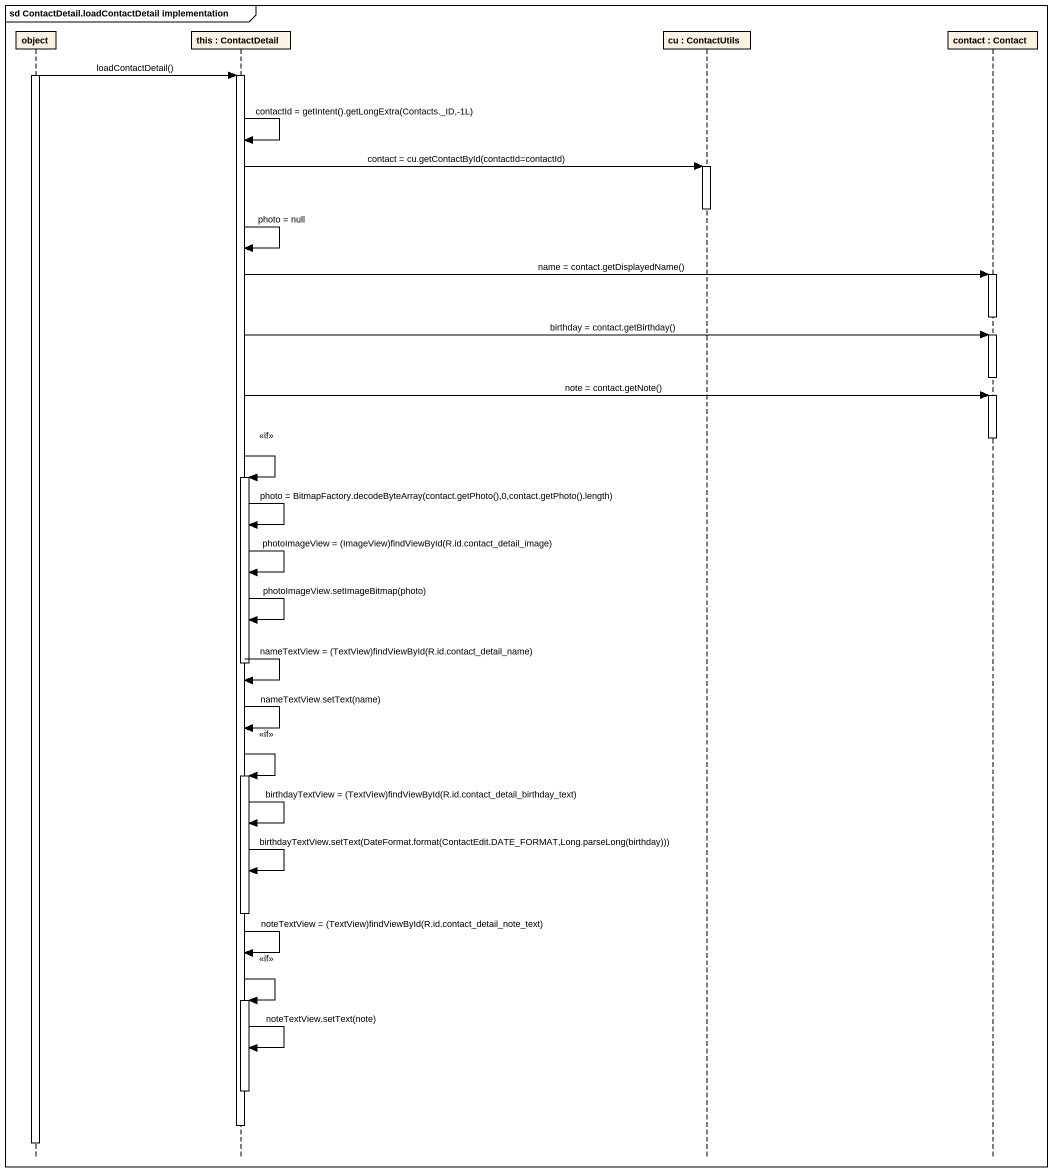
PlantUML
@startuml
mainframe sd ContactDetail.loadContactDetail implementation
hide footbox
participant "object" as object_
participant "this : ContactDetail" as this
participant "cu : ContactUtils" as cu
participant "contact : Contact" as contact

activate object_
object_ -> this : loadContactDetail()
activate this
this -> this : contactId = getIntent().getLongExtra(Contacts._ID,-1L)
this -> cu : contact = cu.getContactById(contactId=contactId)
activate cu
deactivate cu
this -> this : photo = null
this -> contact : name = contact.getDisplayedName()
activate contact
deactivate contact
this -> contact : birthday = contact.getBirthday()
activate contact
deactivate contact
this -> contact : note = contact.getNote()
activate contact
deactivate contact
this -> this : <<if>>
activate this
this -> this : photo = BitmapFactory.decodeByteArray(contact.getPhoto(),0,contact.getPhoto().length)
this -> this : photoImageView = (ImageView)findViewById(R.id.contact_detail_image)
this -> this : photoImageView.setImageBitmap(photo)
deactivate this
this -> this : nameTextView = (TextView)findViewById(R.id.contact_detail_name)
this -> this : nameTextView.setText(name)
this -> this : <<if>>
activate this
this -> this : birthdayTextView = (TextView)findViewById(R.id.contact_detail_birthday_text)
this -> this : birthdayTextView.setText(DateFormat.format(ContactEdit.DATE_FORMAT,Long.parseLong(birthday)))
deactivate this
this -> this : noteTextView = (TextView)findViewById(R.id.contact_detail_note_text)
this -> this : <<if>>
activate this
this -> this : noteTextView.setText(note)
deactivate this
deactivate this
deactivate object_
@enduml
